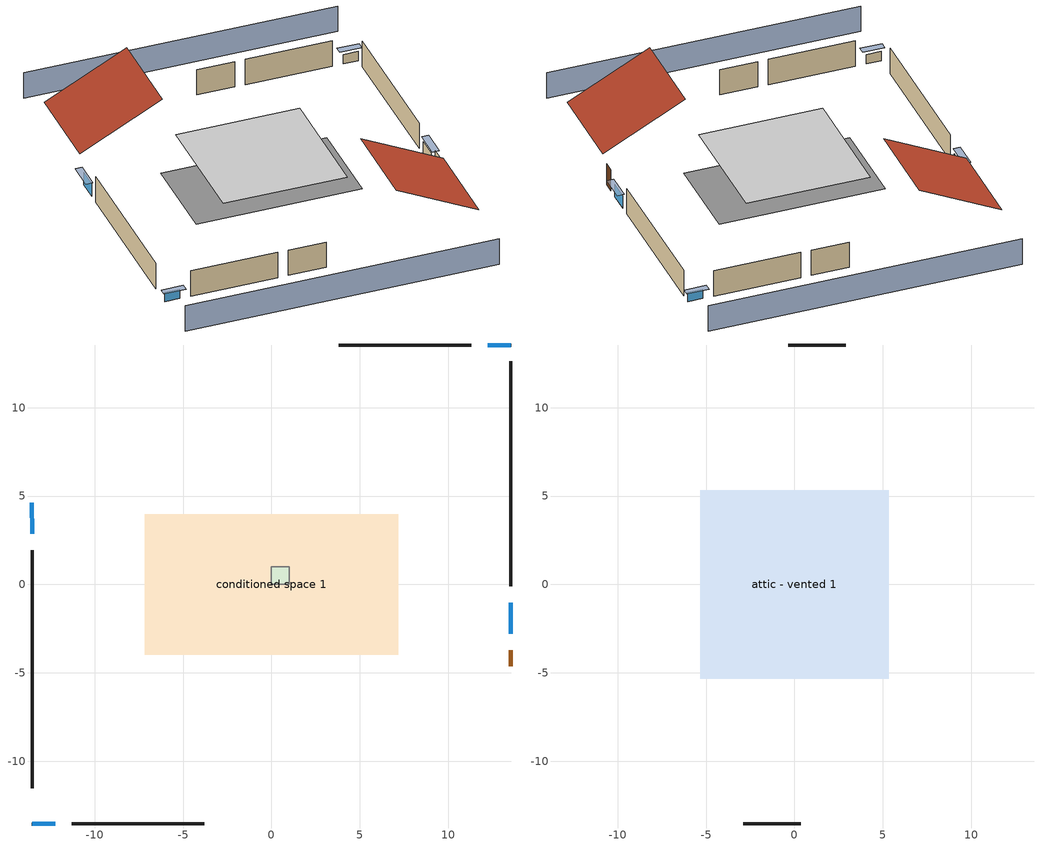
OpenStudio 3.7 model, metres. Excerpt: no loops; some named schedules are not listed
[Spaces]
conditioned space 1
 floor foundation (Slab1 construction): -7.17,-3.98 -7.17,3.98 7.17,3.98 7.17,-3.98 z0
 wall outside (Wall1 construction): -13.54,1.93 -13.54,-11.53 z0:2.44
 wall outside (Wall2 construction): 11.3,13.54 3.81,13.54 z0:2.44
 wall outside (Wall3 construction): 13.54,-0.09 13.54,12.62 z0:2.44
 wall outside (Wall4 construction): -11.3,-13.54 -3.81,-13.54 z0:2.44
 wall outside (AdiabaticWallConstruction): -13.54,4.63 -13.54,2.86 / 13.54,-2.79 13.54,-1.02 z0:1.19; 13.55,13.54 12.23,13.54 / -13.55,-13.54 -12.23,-13.54 z0:0.89
 wall outside (AdiabaticWallConstruction 1): 13.54,-4.63 13.54,-3.71 z0:2.03
 window (WindowConstruction): -13.54,4.63 -13.54,2.86 z0:1.19
 window (WindowConstruction 1): 13.54,13.54 12.23,13.54 z0:0.88
 window (WindowConstruction 2): 13.54,-2.79 13.54,-1.02 z0:1.19
 window (WindowConstruction 3): -13.54,-13.54 -12.23,-13.54 z0:0.88
 door (Door): 13.54,-4.63 13.54,-3.72 z0:2.03
central ac and furnace airloop ret air space
 floor adiabatic (AdiabaticConst): 0,0 0,1 1,1 1,0 z0
 wall adiabatic (AdiabaticConst): 0,1 0,0 1,0 1,1 0,1 z0:1
 ceiling adiabatic (AdiabaticConst): 1,0 1,1 0,1 0,0 z1
attic - vented 1
 floor to conditioned space 1 (Floor1 construction Reversed): -5.34,-5.34 -5.34,5.34 5.34,5.34 5.34,-5.34 z2.44
 wall outside (Wall5 construction): 2.89,13.54 -0.36,13.54 z0:2.44
 wall outside (Wall6 construction): -2.89,-13.54 0.36,-13.54 z0:2.44
 roof outside (Roof1 construction): -13.54,5.56,2.44 -6.4,5.56,6.01 -6.4,13.54,6.01 -13.54,13.54,2.44
 roof outside (Roof2 construction): 13.54,-5.56,2.44 6.4,-5.56,6.01 6.4,-13.54,6.01 13.54,-13.54,2.44
shading: -13.54,-18.12 13.54,-18.12 / 13.54,18.12 -13.54,18.12 z0:2.44; -13.54,2.56 -13.54,4.93 -14.15,4.93 -14.15,2.56 z1.49; 11.93,13.54 13.85,13.54 13.85,14.15 11.93,14.15 z1.19; 13.54,-0.72 13.54,-3.09 14.15,-3.09 14.15,-0.72 z1.49; -11.93,-13.54 -13.85,-13.54 -13.85,-14.15 -11.93,-14.15 z1.19
[Site]
Tallahassee Regional Ap  Isis_FL_USA: Latitude {deg}=30.38; Longitude {deg}=-84.37; Time Zone {hr}=-5; Elevation {m}=21; Terrain=Suburbs
[Site:GroundTemperature:Shallow]
16.3547, 15.0593, 14.9556, 15.5703, 18.038, 20.4943, 22.6237, 23.9727, 24.0873, 22.9901, 20.915, 18.5341
[Site:WaterMainsTemperature]
Calculation Method=Schedule; Temperature Schedule=mains temperature schedule
[Building]
Building 1
[Material] Roughness=Rough
Name | Thickness {m} | Conductivity {W/m-K} | Density {kg/m3} | Specific Heat {J/kg-K} | Thermal Absorptance | Solar Absorptance | Visible Absorptance
asphalt or fiberglass shingles | 0.00635 | 0.162714 | 1121.4 | 1465.45 | 0.9 | 0.85 | 0.85
roof rigid ins | 0.00281632 | 0.029427 | 32.04 | 1214.23 | 0.9 | 0.7 | 0.7
osb sheathing 0.5 in. | 0.0127 | 0.115458 | 512.64 | 1214.23 | 0.9 | 0.6 | 0.6
brick veneer | 0.1016 | 0.793375 | 1762.2 | 795.53 | 0.9 | 0.85 | 0.85
osb sheathing 0.5 in. 1 | 0.0127 | 0.115458 | 512.64 | 1214.23 | 0.9 | 0.7 | 0.7
wall stud and cavity | 0.1397 | 0.118043 | 139.0536 | 1170.24 | 0.9 | 0.7 | 0.7
gypsum board | 0.0127 | 0.160291 | 801 | 837.4 | 0.9 | 0.6 | 0.6
wall stud and cavity 1 | 0.1397 | 0.447971 | 139.0536 | 1170.24 | 0.9 | 0.6 | 0.6
ceiling loosefill ins | 0.0846667 | 0.0480833 | 16.02 | 1046.75 | 0.9 | 0.7 | 0.7
ceiling stud and cavity | 0.1397 | 0.0920385 | 65.682 | 1177.47 | 0.9 | 0.7 | 0.7
concrete 4.0 in. | 0.1016 | 1.803125 | 2242.8 | 837.4 | 0.9 | 0.7 | 0.7
floor covering | 0.0127 | 0.0450781 | 54.468 | 1339.84 | 0.9 | 0.9 | 0.9
wood siding; wood siding 1 | 0.0254 | 0.102417 | 544.68 | 1172.36
wall rigid ins | 0.512978 | 0.029427 | 32.04 | 1214.23 | 0.9 | 0.7 | 0.7
wall stud and cavity 2 | 0.0889 | 0.380278 | 52.3479 | 1209.89 | 0.9 | 0.7 | 0.7
door material | 0.04445 | 0.0612267 | 512.64 | 1214.23 | 0.9 | 0.7 | 0.7
wall stud and cavity 3 | 0.0889 | 0.391764 | 83.0341 | 1211.67 | 0.9 | 0.7 | 0.7
furniture material conditioned space 1 | 0.1524 | 0.115458 | 640.8 | 1214.23 | 0.9 | 0.6 | 0.6
[Construction]
Roof1 construction; Roof2 construction: asphalt or fiberglass shingles, roof rigid ins, osb sheathing 0.5 in.
Wall1 construction; Wall2 construction; Wall3 construction; Wall4 construction: brick veneer, osb sheathing 0.5 in. 1, wall stud and cavity, gypsum board
Wall5 construction; Wall6 construction: brick veneer, osb sheathing 0.5 in. 1, wall stud and cavity 1
Floor1 construction Reversed: gypsum board, ceiling stud and cavity, ceiling loosefill ins
Slab1 construction: concrete 4.0 in., floor covering
WindowConstruction; WindowConstruction 1; WindowConstruction 2; WindowConstruction 3: WindowMaterial
AdiabaticWallConstruction: wood siding, wall rigid ins, wall stud and cavity 2, gypsum board
Door: door material
AdiabaticWallConstruction 1: wood siding 1, wall rigid ins, wall stud and cavity 2, gypsum board
PartitionWallConstruction: gypsum board, wall stud and cavity 3, gypsum board
furniture construction conditioned space 1: furniture material conditioned space 1
AdiabaticConst: Adiabatic
[WindowMaterial:SimpleGlazingSystem]
WindowMaterial: U-Factor {W/m2-K}=4.31528; Solar Heat Gain Coefficient=0.67
[Material:NoMass]
Adiabatic: Roughness=Rough; Thermal Resistance {m2-K/W}=176.1
[ThermalZone] Multiplier=1; Use Ideal Air Loads=No
Name | Volume {m3} | Thermostat
conditioned space | 278.185 | conditioned space temperature setpoint
attic - vented | 90.8252
central ac and furnace airloop ret air zone | 1
[Sizing:Zone]
central ac and furnace airloop ret air zone: Zone Cooling Design Supply Air Temperature Input Method=SupplyAirTemperature; Zone Cooling Design Supply Air Temperature {C}=14; Zone Cooling Design Supply Air Temperature Difference {deltaC}=11.11; Zone Heating Design Supply Air Temperature Input Method=SupplyAirTemperature; Zone Heating Design Supply Air Temperature {C}=40; Zone Heating Design Supply Air Temperature Difference {deltaC}=11.11; Zone Cooling Design Supply Air Humidity Ratio {kg-H2O/kg-air}=0.0085; Zone Heating Design Supply Air Humidity Ratio {kg-H2O/kg-air}=0.008; Cooling Design Air Flow Method=DesignDay; Heating Design Air Flow Method=DesignDay; Account for Dedicated Outdoor Air System=No; Dedicated Outdoor Air System Control Strategy=NeutralSupplyAir; Dedicated Outdoor Air Low Setpoint Temperature for Design {C}=autosize; Dedicated Outdoor Air High Setpoint Temperature for Design {C}=autosize; Zone Load Sizing Method=Sensible Load Only No Latent Load; Zone Latent Cooling Design Supply Air Humidity Ratio Input Method=HumidityRatioDifference; Zone Cooling Design Supply Air Humidity Ratio Difference {kgWater/kgDryAir}=0.005; Zone Latent Heating Design Supply Air Humidity Ratio Input Method=HumidityRatioDifference; Zone Humidification Design Supply Air Humidity Ratio Difference {kgWater/kgDryAir}=0.005
[Space] Building Unit=Building Unit 1
Name | Thermal Zone | Volume {m3}
conditioned space 1 | conditioned space | 278.185
attic - vented 1 | attic - vented | 90.8252
central ac and furnace airloop ret air space | central ac and furnace airloop ret air zone
[ThermostatSetpoint:DualSetpoint]
conditioned space temperature setpoint: Heating Setpoint Temperature Schedule=heating setpoint; Cooling Setpoint Temperature Schedule=cooling setpoint
[Foundation:Kiva]
Foundation Kiva 1: Initial Indoor Air Temperature {C}=24.4444; Wall Height Above Grade {m}=0.1016; Wall Depth Below Slab {m}=0.2032
[Foundation:Kiva:Settings]
Soil Conductivity {W/m-K}=1.9041; Soil Density {kg/m3}=1842.3; Soil Specific Heat {J/kg-K}=418.7; Ground Solar Absorptivity=0.9; Ground Thermal Absorptivity=0.9; Ground Surface Roughness {m}=0.03; Far-Field Width {m}=40; Deep-Ground Boundary Condition=ZeroFlux; Deep-Ground Depth {m}=40; Minimum Cell Dimension {m}=0.2; Maximum Cell Growth Coefficient=3; Simulation Timestep=Timestep
[SurfaceProperty:ExposedFoundationPerimeter]
Slab1: Exposed Perimeter Calculation Method=TotalExposedPerimeter; Total Exposed Perimeter {m}=44.59224
[SurfaceProperty:IncidentSolarMultiplier] Incident Solar Multiplier=1; Incident Solar Multiplier Schedule=trans schedule winter=0.85 summer=0.7
Window1; Window2; Window3; Window4
[InternalMass:Definition] Design Level Calculation Method=SurfaceArea
Name | Construction | Surface Area {m2}
partition wall mass | PartitionWallConstruction | 114.085
furniture mass conditioned space 1 | furniture construction conditioned space 1 | 45.634
[InternalMass] Space or SpaceType=conditioned space 1; Multiplier=1
Name | Internal Mass Definition
partition wall mass | partition wall mass
furniture mass conditioned space 1 | furniture mass conditioned space 1
[External:File]
External File 1: File=in.schedules.csv
[People:Definition]
occupants: Number of People Calculation Method=People; Number of People {people}=2; Fraction Radiant=0.314171; Sensible Heat Fraction=0.56303; Carbon Dioxide Generation Rate {m3/s-W}=0; Enable ASHRAE 55 Comfort Warnings=No; Mean Radiant Temperature Calculation Type=ZoneAveraged
[People]
occupants: People Definition=occupants; Space or SpaceType=conditioned space 1; Number of People Schedule=occupants; Activity Level Schedule=occupants activity schedule; Multiplier=1
[Fan:SystemModel]
central ac and furnace supply fan: Availability Schedule=Always On Discrete; Design Maximum Air Flow Rate {m3/s}=0.564921; Speed Control Method=Discrete; Electric Power Minimum Flow Rate Fraction=0.2; Design Pressure Rise {Pa}=794.58; Motor Efficiency=1; Motor In Air Stream Fraction=1; Design Electric Power Consumption {W}=autosize; Design Power Sizing Method=TotalEfficiencyAndPressure; Electric Power Per Unit Flow Rate {W/(m3/s)}=840; Electric Power Per Unit Flow Rate Per Unit Pressure {W-s/m3-Pa}=1.66667; Fan Total Efficiency=0.75; Motor Loss Radiative Fraction=0; Speed Flow Fraction 1=0.60735; Speed Electric Power Fraction 1=0.22404; Speed Flow Fraction 2=1; Speed Electric Power Fraction 2=1
[EnergyManagementSystem:Sensor]
Name | Output Variable or Output Meter Index Key | Output Variable or Output Meter
central_ac_and_furnace_supply_fan_s; central_ac_and_furnace_supply_fan_s_1 | central ac and furnace supply fan | Fan Electricity Energy
cool_season | cooling season schedule | Schedule Value
out_pb_s |  | Site Outdoor Air Barometric Pressure
out_wt_s |  | Site Outdoor Air Humidity Ratio
site_vw_s |  | Site Wind Speed
central_ac_and_furnace_airloop_Fan_RTF_s | central ac and furnace supply fan | Fan Runtime Fraction Speed 1
central_ac_and_furnace_airloop_Fan_RTF_s_1 | central ac and furnace supply fan | Fan Runtime Fraction Speed 2
central_ac_and_furnace_airloop_AH_MFR_s | Node 5 | System Node Mass Flow Rate
central_ac_and_furnace_airloop_AH_VFR_s | Node 5 | System Node Current Density Volume Flow Rate
central_ac_and_furnace_airloop_AH_Tout_s | Node 5 | System Node Temperature
central_ac_and_furnace_airloop_AH_Wout_s | Node 5 | System Node Humidity Ratio
central_ac_and_furnace_airloop_RA_T_s | Node 8 | System Node Temperature
central_ac_and_furnace_airloop_Ra_W_s | Node 8 | System Node Humidity Ratio
natural_vent_s | natural vent schedule | Schedule Value
htg_sp_s | heating setpoint | Schedule Value
clg_sp_s | cooling setpoint | Schedule Value
mech_vent_range_fan_0_sch_s | mech vent range fan 0 schedule | Schedule Value
mech_vent_bath_fan_0_sch_s | mech vent bath fan 0 schedule | Schedule Value
clothes_dryer_exhaust_0_sch_s | clothes_dryer | Schedule Value
htg_load_cond |  | Heating:EnergyTransfer:Zone:CONDITIONED SPACE
clg_load_cond |  | Cooling:EnergyTransfer:Zone:CONDITIONED SPACE
htg_load_duct |  | Heating:EnergyTransfer:Zone:CENTRAL AC AND FURNACE AIRLOOP RET AIR ZONE
clg_load_duct |  | Cooling:EnergyTransfer:Zone:CENTRAL AC AND FURNACE AIRLOOP RET AIR ZONE
[EnergyManagementSystem:Program]
central_ac_and_furnace_supply_fan_disaggregate_program: Set central_ac_and_furnace_supply_fan_clg = 0; If central_ac_and_furnace_clg_coil_s > 0; Set central_ac_and_furnace_supply_fan_clg = central_ac_and_furnace_supply_fan_s; EndIf
central_ac_and_furnace_supply_fan_disaggregate_program_1: Set central_ac_and_furnace_supply_fan_primary_htg = 0; If central_ac_and_furnace_htg_coil_s > 0; Set central_ac_and_furnace_supply_fan_primary_htg = central_ac_and_furnace_supply_fan_s_1; EndIf
water_heater_EC_adj: Set dhw_e_cons = water_heater_energy + water_heater_on_cycle_parasitic + water_heater_off_cycle_parasitic; Set water_heater_ec_adj_act = 0.0 * dhw_e_cons / 1
central_ac_and_furnace_airloop_0_duct_program: Set central_ac_and_furnace_airloop_AH_MFR = central_ac_and_furnace_airloop_AH_MFR_s; Set central_ac_and_furnace_airloop_Fan_RTF = 0; Set central_ac_and_furnace_airloop_Fan_RTF = central_ac_and_furnace_airloop_Fan_RTF + central_ac_and_furnace_airloop_Fan_RTF_s; Set central_ac_and_furnace_airloop_Fan_RTF = central_ac_and_furnace_airloop_Fan_RTF + central_ac_and_furnace_airloop_Fan_RTF_s_1; Set central_ac_and_furnace_airloop_AH_VFR = central_ac_and_furnace_airloop_AH_VFR_s; Set central_ac_and_furnace_airloop_AH_Tout = central_ac_and_furnace_airloop_AH_Tout_s; Set central_ac_and_furnace_airloop_AH_Wout = central_ac_and_furnace_airloop_AH_Wout_s; Set central_ac_and_furnace_airloop_RA_T = central_ac_and_furnace_airloop_RA_T_s; Set central_ac_and_furnace_airloop_Ra_W = central_ac_and_furnace_airloop_Ra_W_s; Set central_ac_and_furnace_airloop_0_DZ_T = central_ac_and_furnace_airloop_0_DZ_T_s; Set central_ac_and_furnace_airloop_0_DZ_W = central_ac_and_furnace_airloop_0_DZ_W_s; Run central_ac_and_furnace_airloop_0_duct_subroutine; Set central_ac_and_furnace_airloop_0_SupSensLkToCond_equip_act = central_ac_and_furnace_airloop_0_SupSensLkToCond; Set central_ac_and_furnace_airloop_0_SupLatLkToCond_equip_act = central_ac_and_furnace_airloop_0_SupLatLkToCond; Set central_ac_and_furnace_airloop_0_SupCondToLv_equip_act = central_ac_and_furnace_airloop_0_SupCondToLv; Set central_ac_and_furnace_airloop_0_RetSensLkToRP_equip_act = central_ac_and_furnace_airloop_0_RetSensLkToRP; Set central_ac_and_furnace_airloop_0_RetLatLkToRP_equip_act = central_ac_and_furnace_airloop_0_RetLatLkToRP; Set central_ac_and_furnace_airloop_0_RetCondToRP_equip_act = central_ac_and_furnace_airloop_0_RetCondToRP; Set central_ac_and_furnace_airloop_0_RetCondToDZ_equip_act = central_ac_and_furnace_airloop_0_RetCondToDZ; Set central_ac_and_furnace_airloop_0_SupCondToDZ_equip_act = central_ac_and_furnace_airloop_0_SupCondToDZ; Set central_ac_and_furnace_airloop_0_SupSensLkToDZ_equip_act = central_ac_and_furnace_airloop_0_SupSensLkToDZ; Set central_ac_and_furnace_airloop_0_SupLatLkToDZ_equip_act = central_ac_and_furnace_airloop_0_SupLatLkToDZ; Set central_ac_and_furnace_airloop_0_ZoneMixDZToCond_mix_act = central_ac_and_furnace_airloop_0_ZoneMixDZToCond; Set central_ac_and_furnace_airloop_0_ZoneMixCondToDZ_mix_act = central_ac_and_furnace_airloop_0_ZoneMixCondToDZ
natural_vent_program: Set Tin = tin_s; Set Tout = tout_s; Set Wout = out_wt_s; Set Pbar = out_pb_s; Set Phiout = (@RhFnTdbWPb Tout Wout Pbar); Set MaxHR = 0.0115; Set MaxRH = 0.7; Set Tnvsp = (htg_sp_s + clg_sp_s) / 2; Set NVavail = natural_vent_s; Set ClgSsnAvail = cool_season; Set natural_vent_flow_act = 0; Set whole_house_fan_flow_act = 0; Set whole_house_fan_mix_act = 0; Set whole_house_fan_act = 0; If ((Wout < MaxHR) && (Phiout < MaxRH) && (Tin > Tout) && (Tin > Tnvsp) && (ClgSsnAvail > 0)); Set WHF_Flow = 0; Set Adj = (Tin-Tnvsp)/(Tin-Tout); Set Adj = (@Min Adj 1); Set Adj = (@Max Adj 0); If (WHF_Flow > 0); Set whole_house_fan_flow_act = WHF_Flow*Adj; Set whole_house_fan_mix_act = WHF_Flow*Adj; Set WHF_W = 0; Set whole_house_fan_act = WHF_W*Adj; ElseIf (NVavail > 0); Set NVArea = 2621.7609500160006; Set Cs = 8.968567957270247e-05; Set Cw = 6.158219665777789e-05; Set Tdiff = Tin-Tout; Set dT = (@Abs Tdiff); Set Vwind = site_vw_s; Set SGNV = NVArea*Adj*((((Cs*dT)+(Cw*(Vwind^2)))^0.5)/1000); Set MaxNV = 1.5454705606656003; Set natural_vent_flow_act = (@Min SGNV MaxNV); EndIf; EndIf
[OtherEquipment:Definition] Design Level Calculation Method=EquipmentLevel
Name | Design Level {W} | Fraction Latent | Fraction Radiant | Fraction Lost
water heater energy adjustment1 | 0.01 | 0 | 0 | 1
clothes dryer 2 | 3756.17 | 0.0164787 | 0.0801128 | 0.85
cooking range 2 | 2136.42 | 0.161847 | 0.382892 | 0.2
water sensible | -389.073 | 0 | 0.6 | 0
water latent | 394.781 | 1 | 0 | 0
central_ac_and_furnace_airloop_0_SupSensLkToCond equip; central_ac_and_furnace_airloop_0_SupCondToLv equip; central_ac_and_furnace_airloop_0_RetCondToRP equip; central_ac_and_furnace_airloop_0_RetSensLkToRP equip; central_ac_and_furnace_airloop_0_SupCondToDZ equip; central_ac_and_furnace_airloop_0_RetCondToDZ equip; central_ac_and_furnace_airloop_0_SupSensLkToDZ equip; mech vent house fan sensible load equip | 0 | 0 | 0 | 0
central_ac_and_furnace_airloop_0_SupLatLkToCond equip; central_ac_and_furnace_airloop_0_RetLatLkToRP equip; central_ac_and_furnace_airloop_0_SupLatLkToDZ equip; mech vent house fan latent load equip | 0 | 1 | 0 | 0
[OtherEquipment]
Name | Other Equipment Definition | Space or SpaceType | Schedule | Fuel Type
water heater energy adjustment1 | water heater energy adjustment1 | attic - vented 1 | Always On Discrete | NaturalGas
clothes dryer 1 | clothes dryer 2 | conditioned space 1 | clothes_dryer | NaturalGas
cooking range 1 | cooking range 2 | conditioned space 1 | cooking_range | NaturalGas
water sensible | water sensible | conditioned space 1 | hot_water_fixtures | None
water latent | water latent | conditioned space 1 | hot_water_fixtures | None
central_ac_and_furnace_airloop_0_SupSensLkToCond equip | central_ac_and_furnace_airloop_0_SupSensLkToCond equip | conditioned space 1 | Always On Discrete | None
central_ac_and_furnace_airloop_0_SupLatLkToCond equip | central_ac_and_furnace_airloop_0_SupLatLkToCond equip | conditioned space 1 | Always On Discrete | None
central_ac_and_furnace_airloop_0_SupCondToLv equip | central_ac_and_furnace_airloop_0_SupCondToLv equip | conditioned space 1 | Always On Discrete | None
central_ac_and_furnace_airloop_0_RetCondToRP equip | central_ac_and_furnace_airloop_0_RetCondToRP equip | central ac and furnace airloop ret air space | Always On Discrete | None
central_ac_and_furnace_airloop_0_RetSensLkToRP equip | central_ac_and_furnace_airloop_0_RetSensLkToRP equip | central ac and furnace airloop ret air space | Always On Discrete | None
central_ac_and_furnace_airloop_0_RetLatLkToRP equip | central_ac_and_furnace_airloop_0_RetLatLkToRP equip | central ac and furnace airloop ret air space | Always On Discrete | None
central_ac_and_furnace_airloop_0_SupCondToDZ equip | central_ac_and_furnace_airloop_0_SupCondToDZ equip | attic - vented 1 | Always On Discrete | None
central_ac_and_furnace_airloop_0_RetCondToDZ equip | central_ac_and_furnace_airloop_0_RetCondToDZ equip | attic - vented 1 | Always On Discrete | None
central_ac_and_furnace_airloop_0_SupSensLkToDZ equip | central_ac_and_furnace_airloop_0_SupSensLkToDZ equip | attic - vented 1 | Always On Discrete | None
central_ac_and_furnace_airloop_0_SupLatLkToDZ equip | central_ac_and_furnace_airloop_0_SupLatLkToDZ equip | attic - vented 1 | Always On Discrete | None
mech vent house fan sensible load equip | mech vent house fan sensible load equip | conditioned space 1 | Always On Discrete | None
mech vent house fan latent load equip | mech vent house fan latent load equip | conditioned space 1 | Always On Discrete | None
[ElectricEquipment:Definition] Design Level Calculation Method=EquipmentLevel
Name | Design Level {W} | Fraction Latent | Fraction Radiant | Fraction Lost
clothes washer | 488.968 | 0.03 | 0.162 | 0.7
clothes dryer | 282.734 | 0.0164787 | 0.0801128 | 0.85
dishwasher | 810.188 | 0.3 | 0.18 | 0.4
fridge | 61.692 | 0 | 0.6 | 0
fridge 2 | 64.939 | 0 | 0.6 | 0
cooking range | 72.8975 | 0.161847 | 0.382892 | 0.2
misc plug loads | 228.889 | 0.021 | 0.558 | 0.049
whole house fan; mech vent house fan | 0 | 0 | 0 | 1
mech vent house fan cfis | 0 | 0 | 0 | 0
mech vent range fan 0; mech vent bath fan 0 | 30 | 0 | 0 | 1
[ElectricEquipment] Space or SpaceType=conditioned space 1
Name | Electric Equipment Definition | Schedule
clothes washer | clothes washer | clothes_washer
clothes dryer | clothes dryer | clothes_dryer
dishwasher | dishwasher | dishwasher
fridge | fridge | fridge schedule
fridge 1 | fridge 2 | fridge schedule 1
cooking range | cooking range | cooking_range
misc plug loads | misc plug loads | plug_loads_other
whole house fan | whole house fan | Always On Discrete
mech vent house fan | mech vent house fan | mech vent house fan schedule
mech vent house fan cfis | mech vent house fan cfis | mech vent house fan cfis schedule
mech vent range fan 0 | mech vent range fan 0 | mech vent range fan 0 schedule
mech vent bath fan 0 | mech vent bath fan 0 | mech vent bath fan 0 schedule
[WaterUse:Equipment:Definition]
Name | Peak Flow Rate {m3/s}
clothes washer | 8.0153e-06
dishwasher | 4.56023e-06
[Lights:Definition]
interior lighting: Design Level Calculation Method=LightingLevel; Lighting Level {W}=732.107; Fraction Radiant=0.6; Fraction Visible=0.2; Return Air Fraction=0
[Lights]
interior lighting: Lights Definition=interior lighting; Space or SpaceType=conditioned space 1; Schedule=lighting_interior; Fraction Replaceable=1
[Exterior:Lights:Definition]
exterior lighting: Design Level {W}=58.3578
[Exterior:Lights]
exterior lighting: Exterior Lights Definition=exterior lighting; Schedule=exterior lighting schedule
[ZoneMixing] Schedule=Always On Continuous; Design Flow Rate Calculation Method=Flow/Zone; Design Flow Rate {m3/s}=0
Name | Zone or Space | Source Zone or Space
central_ac_and_furnace_airloop_0_ZoneMixDZToCond mix | conditioned space | attic - vented
central_ac_and_furnace_airloop_0_ZoneMixCondToDZ mix; whole house fan mix | attic - vented | conditioned space
[SpaceInfiltration:DesignFlowRate] Space or SpaceType=conditioned space 1; Schedule=Always On Discrete; Design Flow Rate Calculation Method=Flow/Space; Design Flow Rate {m3/s}=0
natural vent flow; whole house fan flow; infil flow
[SpaceInfiltration:EffectiveLeakageArea]
infil|attic - vented 1: Space or SpaceType=attic - vented 1; Schedule=Always On Discrete; Effective Air Leakage Area {cm2}=3802.45; Stack Coefficient=0.000417918; Wind Coefficient=3.83674e-05
[BuildingUnit]
Building Unit 1
